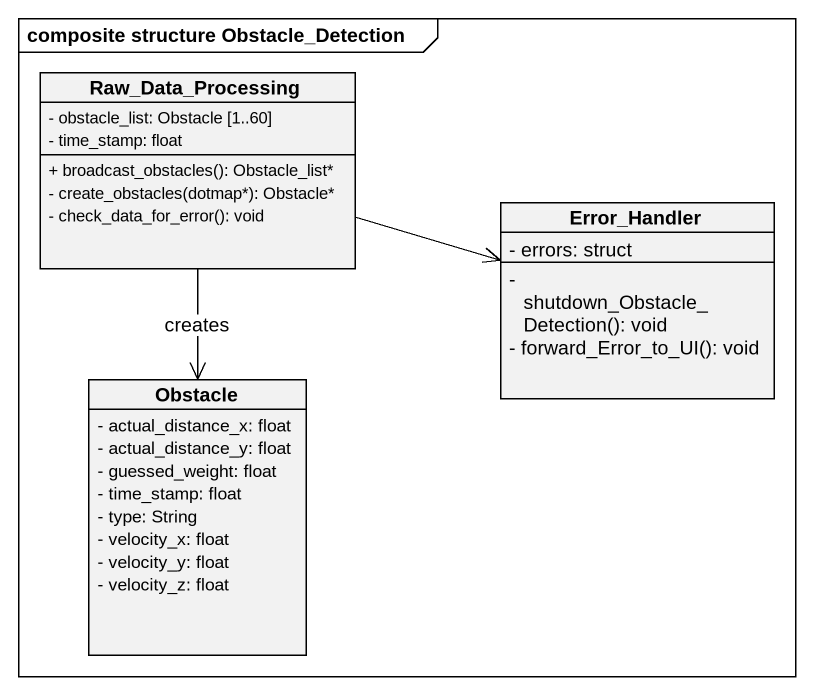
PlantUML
@startuml
mainframe composite structure Obstacle_Detection
hide circle
hide empty members
skinparam classAttributeIconSize 0
class Raw_Data_Processing {
  - obstacle_list: Obstacle [1..60]
  - time_stamp: float
  + broadcast_obstacles(): Obstacle_list*
  - create_obstacles(dotmap*): Obstacle*
  - check_data_for_error(): void
}
class Error_Handler {
  - errors: struct
  - shutdown_Obstacle_Detection(): void
  - forward_Error_to_UI(): void
}
class Obstacle {
  - actual_distance_x: float
  - actual_distance_y: float
  - guessed_weight: float
  - time_stamp: float
  - type: String
  - velocity_x: float
  - velocity_y: float
  - velocity_z: float
}
Raw_Data_Processing -right-> Error_Handler
Raw_Data_Processing --> Obstacle : creates
@enduml
